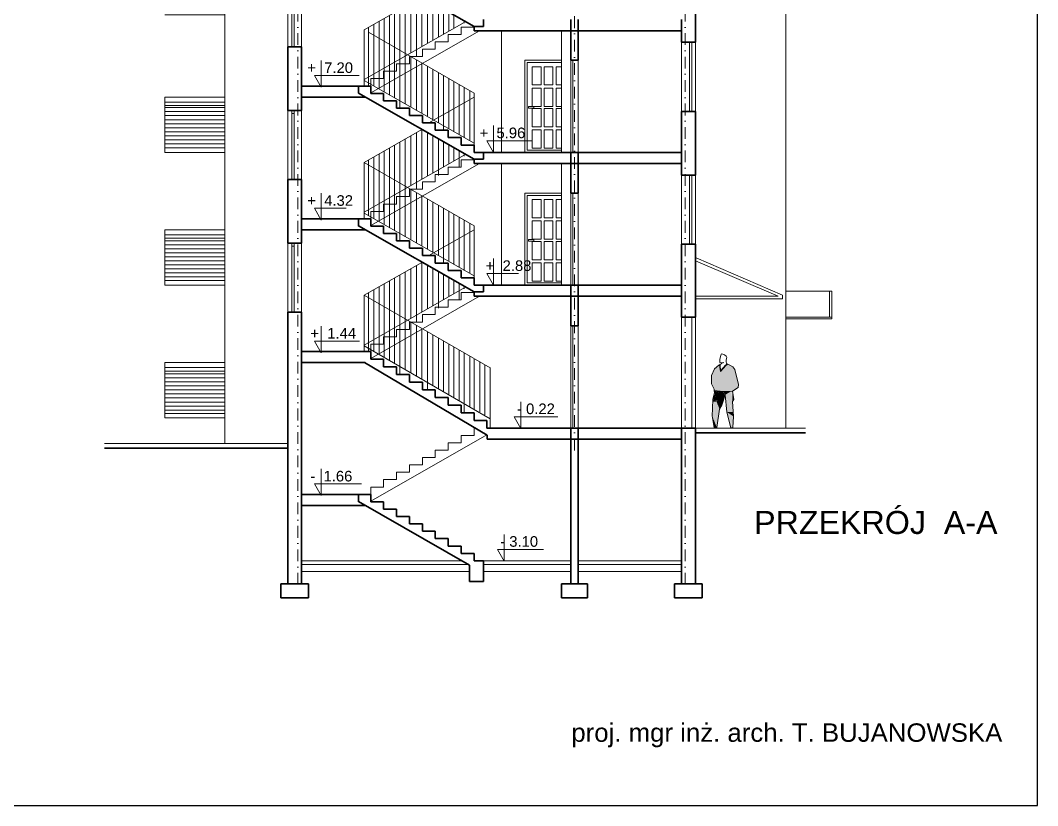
# Model space of a CAD drawing. Header units: millimetres. Extents: x 1319 to 32981, y -1505 to 15285.
# Drawn here: x 30775 to 32981, y 8233 to 9936 of the extents above; entities that cross this region are included whole.
import ezdxf

# ---------------------------------------------------------------- set-up
doc = ezdxf.new("R2010")
doc.units = ezdxf.units.MM
doc.header["$MEASUREMENT"] = 0
doc.linetypes.add('DASHDOTX2', pattern=[50.8, 25.4, -12.7, 0, -12.7])
doc.layers.get('0').update_dxf_attribs({"lineweight": 5})
for name, color, linetype, lineweight in [('Balustrady', 7, 'Continuous', 5), ('Okna c.', 7, 'Continuous', 5), ('Osie', 1, 'DASHDOTX2', 5), ('PEOPLE', 7, 'Continuous', 13), ('Przekrój c.', 7, 'Continuous', 9), ('płyty b', 7, 'Continuous', 9), ('Widok', 7, 'Continuous', 9), ('Wy. bal.', 7, 'Continuous', 5), ('Wymiary', 102, 'Continuous', 9), ('Wypełnienie', 7, 'Continuous', 5), ('Ściany k.', 7, 'Continuous', 35)]:
    doc.layers.add(name, color=color, linetype=linetype, lineweight=lineweight)
doc.layers.add('Ramka', color=7, linetype='Continuous', plot=False)
doc.layers.add('Rs.kol.', color=18, linetype='Continuous')
doc.styles.get("Standard").update_dxf_attribs({"font": 'ARIAL.TTF'})

# ---------------------------------------------------------------- blocks, each defined once
blk = doc.blocks.new('AZPES5')
for points in [[(0.79, 63.94), (1.33, 63.54), (4.66, 64), (4.7, 65.7), (4.82, 66.96), (3.6, 70.64), (3.4, 71.78), (2.8, 72.31), (0.28, 71.16), (-1.49, 70.09), (-1.98, 68.83), (-1.49, 66.53), (-1.47, 64.92), (-1.63, 62.95), (-4.92, 61.38), (-7.76, 59.67), (-9.73, 56.97), (-13.41, 42.59), (-13.14, 39.9), (-7.52, 36.32)], [(4.48, 62.13), (4.85, 61.42), (4.76, 59.38), (3.94, 55.13), (-0.98, 60.84), (-1.93, 61.54), (-2.63, 61.91), (-2.85, 62.26)], [(3.68, 62.57), (4.34, 61.31), (4.26, 59.44), (3.64, 56.25), (-0.64, 61.21), (-1.66, 61.96), (-2.28, 62.29), (-2.42, 62.53)], [(9.99, 36.86), (10.05, 38.24), (12.59, 43.18), (12.84, 51.26), (9.72, 57.7), (5.74, 61.44), (3.53, 62.65), (2.32, 63.69)], [(-7.52, 36.32), (-8.97, 28.2), (-7.52, 26.14), (-8.49, 11.75), (-7.76, 0.98), (-5.8, 0.68), (-2.12, 15.96), (-0.4, 32.7), (2.78, 22.82), (4.98, 18.94), (7.43, 0.98), (10.15, 0.68), (12.11, 12.34), (11.87, 19.53), (11.36, 28.5), (9.9, 34.51), (9.99, 36.86), (1.45, 35.91), (-7.52, 36.32)]]:
    blk.add_lwpolyline(points)
for points in [[(-7.52, 36.32), (-8.97, 28.2), (-7.52, 26.14)], [(-0.4, 32.7), (-8.2, 16.83), (-7.52, 36.32), (-6.56, 36.13)], [(-8.2, 16.17), (-2.18, 16.17), (-0.4, 32.7), (-0.31, 32.62)], [(-6.56, 36.13), (1.45, 35.91), (-0.31, 32.62)], [(-0.58, 33.18), (8.81, 28.63), (3.18, 22.36)], [(-0.1, 32.85), (8.67, 28.46), (9.99, 36.8)], [(9.99, 36.86), (1.44, 35.81), (0.01, 32.85)], [(9.9, 34.51), (7.98, 26.06), (11.36, 28.5)], [(5.06, 19.13), (9, 28.68), (3.19, 22.54)], [(7.25, 0.81), (4.95, 18.8), (8.35, 26.16)], [(7.25, 1.03), (8.35, 26.05), (11.42, 26.05), (11.42, 26.16)], [(7.36, 1.47), (11.52, 25.61), (12.11, 12.34)], [(11.35, 28.42), (8.03, 26.01), (11.5, 26.21)], [(-8.53, 11.79), (-2.07, 16.06), (-8.2, 16.17)], [(-2.12, 15.96), (-7.99, 1.48), (-8.53, 11.79)], [(-7.76, 0.98), (-5.8, 0.68), (-2.12, 15.96)], [(7.43, 0.98), (10.15, 0.68), (12.11, 12.34)]]:
    blk.add_solid(points)

msp = doc.modelspace()

# ---------------------------------------------------------------- hatches: boundary and pattern name
at = {"layer": 'Rs.kol.'}
h = msp.add_hatch(color=3, dxfattribs=at)
h.dxf.hatch_style = 1
h.paths.add_polyline_path([(32323.895, 9178.421), (32319.485, 9184.47), (32313.095, 9188.329), (32308.569, 9190.486), (32307.958, 9189.514), (32306.376, 9188.674), (32304.25, 9187.103), (32293.203, 9174.291), (32291.353, 9183.821), (32291.155, 9188.412), (32291.985, 9190.012), (32289.158, 9188.454), (32280.202, 9180.065), (32273.209, 9165.585), (32273.752, 9147.437), (32279.475, 9136.344), (32279.592, 9133.25), (32298.796, 9131.115), (32318.941, 9132.018), (32331.567, 9140.059), (32332.172, 9146.109)])
at = {"layer": 'Wypełnienie'}
h = msp.add_hatch(dxfattribs=at)
h.set_pattern_fill('LINE,_O', color=256, scale=70)
h.set_pattern_definition([(0, (11018.347, 6605.727), (0, 8.75), [])])
h.paths.add_polyline_path([(31218.56, 9175.509), (31088.56, 9175.509), (31088.56, 9083.598), (31218.56, 9083.598)])
h.paths.add_polyline_path([(31218.56, 9371.598), (31218.56, 9463.509), (31088.56, 9463.509), (31088.56, 9371.598)])
h.paths.add_polyline_path([(31218.56, 9659.598), (31218.56, 9751.509), (31088.56, 9751.509), (31088.56, 9659.598)])
h.paths.add_polyline_path([(31088.56, 10039.509), (31088.56, 9947.598), (31218.56, 9947.598), (31218.56, 10039.509)])
h.paths.add_polyline_path([(31218.56, 10235.598), (31218.56, 10327.509), (31088.56, 10327.509), (31088.56, 10235.598)])
h.paths.add_polyline_path([(31088.56, 10615.509), (31088.56, 10523.598), (31218.56, 10523.598), (31218.56, 10615.509)])
h.paths.add_polyline_path([(31218.56, 10811.598), (31218.56, 10903.509), (31088.56, 10903.509), (31088.56, 10811.598)])

# ---------------------------------------------------------------- linework, layer by layer
at = {"layer": 'Balustrady'}
for p, q in [((31088.56, 9769.598), (31218.56, 9769.598)), ((31088.56, 9659.598), (31088.56, 9769.598)), ((31088.56, 9759.046), (31218.56, 9759.046)), ((31088.56, 9751.509), (31218.56, 9751.509)), ((31088.56, 9481.598), (31218.56, 9481.598)), ((31088.56, 9371.598), (31088.56, 9481.598)), ((31088.56, 9471.046), (31218.56, 9471.046)), ((31088.56, 9463.509), (31218.56, 9463.509)), ((31088.56, 9193.598), (31218.56, 9193.598)), ((31088.56, 9083.598), (31088.56, 9193.598)), ((31088.56, 9183.046), (31218.56, 9183.046)), ((31088.56, 9175.509), (31218.56, 9175.509))]:
    msp.add_line(p, q, dxfattribs=at)
at = {"layer": 'Okna c.'}
for p, q in [((31354.56, 10028.798), (31354.56, 9878.798)), ((31363.758, 10028.798), (31363.758, 9878.798)), ((31368.758, 10028.798), (31368.758, 9878.798)), ((31384.56, 10028.798), (31384.56, 9878.798)), ((32208.56, 9888.598), (32208.56, 9738.598)), ((32225.56, 9888.598), (32225.56, 9738.598)), ((32230.56, 9888.598), (32230.56, 9738.598)), ((32238.56, 9888.598), (32238.56, 9738.598)), ((31354.56, 9740.798), (31354.56, 9590.798)), ((31363.758, 9740.798), (31363.758, 9590.798)), ((31368.758, 9740.798), (31368.758, 9590.798)), ((31384.56, 9740.798), (31384.56, 9590.798)), ((32208.56, 9600.598), (32208.56, 9450.598)), ((32225.56, 9600.598), (32225.56, 9450.598)), ((32230.56, 9600.598), (32230.56, 9450.598)), ((32238.56, 9600.598), (32238.56, 9450.598)), ((31354.56, 9452.798), (31354.56, 9302.798)), ((31363.758, 9452.798), (31363.758, 9302.798)), ((31368.758, 9452.798), (31368.758, 9302.798)), ((31384.56, 9452.798), (31384.56, 9302.798))]:
    msp.add_line(p, q, dxfattribs=at)
for points in [[(31948.017, 9849.798), (31869.117, 9849.798), (31869.117, 9649.798), (31948.017, 9649.798)], [(31948.017, 9844.798), (31874.117, 9844.798), (31874.117, 9654.798), (31948.017, 9654.798)], [(31948.017, 9795.982), (31936.8, 9795.982), (31936.8, 9835.589), (31948.017, 9835.589)], [(31948.017, 9749.672), (31936.8, 9749.672), (31936.8, 9789.279), (31948.017, 9789.279)], [(31948.017, 9705.19), (31936.8, 9705.19), (31936.8, 9744.797), (31948.017, 9744.797)], [(31948.017, 9658.88), (31936.8, 9658.88), (31936.8, 9698.487), (31948.017, 9698.487)], [(31948.017, 9561.598), (31869.117, 9561.598), (31869.117, 9361.598), (31948.017, 9361.598)], [(31948.017, 9556.598), (31874.117, 9556.598), (31874.117, 9366.598), (31948.017, 9366.598)], [(31948.017, 9507.782), (31936.8, 9507.782), (31936.8, 9547.389), (31948.017, 9547.389)], [(31948.017, 9461.472), (31936.8, 9461.472), (31936.8, 9501.079), (31948.017, 9501.079)], [(31948.017, 9416.99), (31936.8, 9416.99), (31936.8, 9456.597), (31948.017, 9456.597)], [(31948.017, 9370.68), (31936.8, 9370.68), (31936.8, 9410.287), (31948.017, 9410.287)]]:
    msp.add_lwpolyline(points, dxfattribs=at)
for points in [[(31884.95, 9835.589), (31903.86, 9835.589), (31903.86, 9795.982), (31884.95, 9795.982)], [(31910.57, 9835.589), (31929.48, 9835.589), (31929.48, 9795.982), (31910.57, 9795.982)], [(31884.95, 9789.279), (31903.86, 9789.279), (31903.86, 9749.672), (31884.95, 9749.672)], [(31910.57, 9789.279), (31929.48, 9789.279), (31929.48, 9749.672), (31910.57, 9749.672)], [(31876.41, 9749.062), (31888, 9749.062), (31888, 9745.406), (31876.41, 9745.406)], [(31884.95, 9744.797), (31903.86, 9744.797), (31903.86, 9705.19), (31884.95, 9705.19)], [(31910.57, 9744.797), (31929.48, 9744.797), (31929.48, 9705.19), (31910.57, 9705.19)], [(31884.95, 9698.487), (31903.86, 9698.487), (31903.86, 9658.88), (31884.95, 9658.88)], [(31910.57, 9698.487), (31929.48, 9698.487), (31929.48, 9658.88), (31910.57, 9658.88)], [(31884.95, 9547.389), (31903.86, 9547.389), (31903.86, 9507.782), (31884.95, 9507.782)], [(31910.57, 9547.389), (31929.48, 9547.389), (31929.48, 9507.782), (31910.57, 9507.782)], [(31884.95, 9501.079), (31903.86, 9501.079), (31903.86, 9461.472), (31884.95, 9461.472)], [(31910.57, 9501.079), (31929.48, 9501.079), (31929.48, 9461.472), (31910.57, 9461.472)], [(31876.41, 9460.862), (31888, 9460.862), (31888, 9457.206), (31876.41, 9457.206)], [(31884.95, 9456.597), (31903.86, 9456.597), (31903.86, 9416.99), (31884.95, 9416.99)], [(31910.57, 9456.597), (31929.48, 9456.597), (31929.48, 9416.99), (31910.57, 9416.99)], [(31884.95, 9410.287), (31903.86, 9410.287), (31903.86, 9370.68), (31884.95, 9370.68)], [(31910.57, 9410.287), (31929.48, 9410.287), (31929.48, 9370.68), (31910.57, 9370.68)]]:
    msp.add_lwpolyline(points, close=True, dxfattribs=at)
at = {"layer": 'Osie'}
for p, q in [((31976.56, 11421.097), (31976.56, 8991.598)), ((31376.56, 11282.502), (31376.56, 8713.598)), ((32216.56, 11282.502), (32216.56, 8713.598))]:
    msp.add_line(p, q, dxfattribs=at)
at = {"layer": 'Przekrój c.'}
for p, q in [((32434.56, 11217.939), (32434.56, 9051.598)), ((31818.017, 9913.998), (31818.017, 9649.798)), ((31948.017, 9913.998), (31948.017, 9649.798)), ((31968.56, 9849.598), (31968.56, 9649.598)), ((31972.981, 9849.598), (31972.981, 9649.598)), ((31984.56, 9849.598), (31984.56, 9649.598)), ((31818.017, 9625.798), (31818.017, 9361.598)), ((31948.017, 9625.798), (31948.017, 9361.598)), ((31968.56, 9561.598), (31968.56, 9361.598)), ((31972.981, 9561.598), (31972.981, 9361.598)), ((31984.56, 9561.598), (31984.56, 9361.598)), ((32529.174, 9348.474), (32529.174, 9292.574)), ((32208.56, 9292.5), (32208.56, 9051.598)), ((32231.083, 9292.5), (32231.083, 9051.598)), ((32238.56, 9292.5), (32238.56, 9051.598)), ((32534.56, 9292.574), (32434.999, 9292.574)), ((31968.56, 9273.598), (31968.56, 9051.598)), ((31972.981, 9273.598), (31972.981, 9051.598)), ((31984.56, 9273.598), (31984.56, 9051.598)), ((31860.19, 9050.701), (31860.19, 9108.735)), ((31845.559, 9076.042), (31860.19, 9050.701)), ((31940.388, 9076.042), (31845.559, 9076.042)), ((31823.819, 8762.901), (31823.819, 8820.935)), ((31909.511, 8788.242), (31809.188, 8788.242)), ((31809.188, 8788.242), (31823.819, 8762.901))]:
    msp.add_line(p, q, dxfattribs=at)
at = {"layer": 'Przekrój c.', "lineweight": 15}
for p, q in [((31427.339, 9791.282), (31427.339, 9849.317)), ((31509.393, 9816.623), (31412.709, 9816.623)), ((31800.917, 9649.798), (31800.917, 9707.832)), ((31855.176, 9675.139), (31786.286, 9675.139)), ((31882.971, 9675.139), (31786.286, 9675.139)), ((31427.339, 9503.082), (31427.339, 9561.117)), ((31481.599, 9528.423), (31412.709, 9528.423)), ((31800.917, 9361.798), (31800.917, 9419.832)), ((31855.176, 9387.139), (31786.286, 9387.139)), ((31427.339, 9215.082), (31427.339, 9273.117)), ((31510.399, 9240.423), (31412.709, 9240.423)), ((31427.339, 8905.082), (31427.339, 8963.117)), ((31514.613, 8930.423), (31412.709, 8930.423))]:
    msp.add_line(p, q, dxfattribs=at)
at = {"layer": 'Przekrój c.', "lineweight": 13}
for p, q in [((31412.709, 9816.623), (31427.339, 9791.282)), ((31786.286, 9675.139), (31800.917, 9649.798)), ((31412.709, 9528.423), (31427.339, 9503.082)), ((31786.286, 9387.139), (31800.917, 9361.798)), ((31412.709, 9240.423), (31427.339, 9215.082)), ((31412.709, 8930.423), (31427.339, 8905.082))]:
    msp.add_line(p, q, dxfattribs=at)
at = {"layer": 'Przekrój c.'}
msp.add_lwpolyline([(32434.56, 9288.474), (32534.56, 9288.474), (32534.56, 9348.474), (32434.56, 9348.474)], close=True, dxfattribs=at)
at = {"layer": 'płyty b'}
for points in [[(31088.56, 9659.598), (31218.56, 9659.598), (31218.56, 9649.598), (31088.56, 9649.598)], [(31088.56, 9371.598), (31218.56, 9371.598), (31218.56, 9361.598), (31088.56, 9361.598)], [(31088.56, 9083.598), (31218.56, 9083.598), (31218.56, 9073.598), (31088.56, 9073.598)]]:
    msp.add_lwpolyline(points, close=True, dxfattribs=at)
at = {"layer": 'Ramka'}
msp.add_lwpolyline([(22989.98, 8232.53), (32980.628, 8232.53), (32980.628, 15285.103), (22989.98, 15285.103)], close=True, dxfattribs=at)
at = {"layer": 'Widok'}
for p, q in [((31218.56, 11217.939), (31218.56, 9017.883)), ((31770.569, 9913.798), (31534.56, 9778.935)), ((31702.56, 9889.798), (31702.56, 9905.798)), ((31702.56, 9889.798), (31702.56, 9905.798)), ((31730.56, 9905.798), (31702.56, 9905.798)), ((31758.56, 9921.798), (31730.56, 9921.798)), ((31758.56, 9921.798), (31730.56, 9921.798)), ((31730.56, 9905.798), (31730.56, 9921.798)), ((31758.56, 9921.798), (31730.56, 9921.798)), ((31758.56, 9921.798), (31758.56, 9922.935)), ((31758.56, 9921.798), (31758.56, 9922.935)), ((31758.56, 9921.798), (31758.56, 9922.935)), ((31758.56, 9921.798), (31758.56, 9922.935)), ((31758.56, 9921.798), (31758.56, 9922.935)), ((31758.56, 9921.798), (31758.56, 9922.935)), ((31702.56, 9889.798), (31674.56, 9889.798)), ((31674.56, 9889.798), (31674.56, 9873.798)), ((31674.56, 9873.798), (31674.56, 9889.798)), ((31674.56, 9873.798), (31674.56, 9889.798)), ((31646.56, 9857.798), (31646.56, 9873.798)), ((31646.56, 9857.798), (31646.56, 9873.798)), ((31674.56, 9873.798), (31646.56, 9873.798)), ((31618.56, 9841.798), (31590.56, 9841.798)), ((31618.56, 9841.798), (31590.56, 9841.798)), ((31590.56, 9825.798), (31590.56, 9841.798)), ((31590.56, 9825.798), (31590.56, 9841.798)), ((31618.56, 9841.798), (31618.56, 9857.798)), ((31618.56, 9841.798), (31618.56, 9857.798)), ((31618.56, 9857.798), (31618.56, 9841.798)), ((31646.56, 9857.798), (31618.56, 9857.798)), ((31590.56, 9825.798), (31562.56, 9825.798)), ((31562.56, 9809.798), (31562.56, 9825.798)), ((31562.56, 9809.798), (31562.56, 9825.798)), ((31562.56, 9809.798), (31562.56, 9825.798)), ((31534.56, 9793.798), (31534.56, 9809.798)), ((31562.56, 9809.798), (31534.56, 9809.798)), ((31534.56, 9793.598), (31534.56, 9793.798)), ((31534.56, 9793.598), (31534.56, 9793.798)), ((31534.56, 9793.598), (31534.56, 9793.798)), ((31534.56, 9777.798), (31534.56, 9778.935)), ((31534.56, 9777.798), (31534.56, 9778.935)), ((31363.758, 9734.482), (31368.758, 9734.482)), ((31363.758, 9734.482), (31368.758, 9734.482)), ((31908.56, 9649.798), (31778.863, 9649.798)), ((31770.569, 9625.798), (31534.56, 9490.935)), ((31702.56, 9601.798), (31702.56, 9617.798)), ((31730.56, 9617.798), (31702.56, 9617.798)), ((31702.56, 9601.798), (31702.56, 9617.798)), ((31730.56, 9617.798), (31702.56, 9617.798)), ((31758.56, 9633.798), (31730.56, 9633.798)), ((31758.56, 9633.798), (31730.56, 9633.798)), ((31730.56, 9617.798), (31730.56, 9633.798)), ((31730.56, 9617.798), (31730.56, 9633.798)), ((31758.56, 9633.798), (31730.56, 9633.798)), ((31758.56, 9633.798), (31730.56, 9633.798)), ((31730.56, 9617.798), (31730.56, 9633.798)), ((31730.56, 9617.798), (31730.56, 9633.798)), ((31758.56, 9633.798), (31758.56, 9634.935)), ((31758.56, 9633.798), (31758.56, 9634.935)), ((31758.56, 9633.798), (31758.56, 9634.935)), ((31758.56, 9633.798), (31758.56, 9634.935)), ((31908.56, 9625.798), (31770.569, 9625.798)), ((31674.56, 9585.798), (31674.56, 9601.798)), ((31674.56, 9585.798), (31674.56, 9601.798)), ((31674.56, 9601.798), (31674.56, 9585.798)), ((31702.56, 9601.798), (31674.56, 9601.798)), ((31646.56, 9569.798), (31646.56, 9585.798)), ((31646.56, 9569.798), (31646.56, 9585.798)), ((31674.56, 9585.798), (31646.56, 9585.798)), ((31590.56, 9537.798), (31590.56, 9553.798)), ((31590.56, 9537.798), (31590.56, 9553.798)), ((31618.56, 9553.798), (31590.56, 9553.798)), ((31618.56, 9553.798), (31590.56, 9553.798)), ((31646.56, 9569.798), (31618.56, 9569.798)), ((31618.56, 9569.798), (31618.56, 9553.798)), ((31618.56, 9553.798), (31618.56, 9569.798)), ((31618.56, 9553.798), (31618.56, 9569.798)), ((31562.56, 9521.798), (31562.56, 9537.798)), ((31562.56, 9521.798), (31562.56, 9537.798)), ((31562.56, 9521.798), (31562.56, 9537.798)), ((31590.56, 9537.798), (31562.56, 9537.798)), ((31562.56, 9521.798), (31534.56, 9521.798)), ((31534.56, 9505.798), (31534.56, 9521.798)), ((31534.56, 9505.598), (31534.56, 9505.798)), ((31534.56, 9489.798), (31534.56, 9490.935)), ((31363.758, 9446.482), (31368.758, 9446.482)), ((32427.668, 9340.162), (32240.201, 9421.21)), ((32417.989, 9337.933), (32238.56, 9414.655)), ((31758.56, 9361.598), (31758.56, 9361.798)), ((31758.56, 9361.598), (31758.56, 9361.798)), ((31770.569, 9337.798), (31534.56, 9202.935)), ((31730.56, 9329.798), (31730.56, 9345.798)), ((31730.56, 9329.798), (31730.56, 9345.798)), ((31758.56, 9345.798), (31730.56, 9345.798)), ((31758.56, 9345.798), (31730.56, 9345.798)), ((31758.56, 9345.798), (31758.56, 9346.935)), ((31758.56, 9345.798), (31758.56, 9346.935)), ((32238.56, 9332.197), (32427.668, 9332.197)), ((32240.201, 9337.933), (32417.989, 9337.933)), ((32427.668, 9340.162), (32427.668, 9332.197)), ((31674.56, 9313.798), (31674.56, 9297.798)), ((31674.56, 9297.798), (31674.56, 9313.798)), ((31674.56, 9297.798), (31674.56, 9313.798)), ((31702.56, 9313.798), (31674.56, 9313.798)), ((31702.56, 9313.798), (31702.56, 9329.798)), ((31730.56, 9329.798), (31702.56, 9329.798)), ((31702.56, 9313.798), (31702.56, 9329.798)), ((31674.56, 9297.798), (31646.56, 9297.798)), ((31646.56, 9281.798), (31646.56, 9297.798)), ((31646.56, 9281.798), (31646.56, 9297.798)), ((31618.56, 9265.798), (31590.56, 9265.798)), ((31618.56, 9265.798), (31590.56, 9265.798)), ((31590.56, 9249.798), (31590.56, 9265.798)), ((31590.56, 9249.798), (31590.56, 9265.798)), ((31646.56, 9281.798), (31618.56, 9281.798)), ((31618.56, 9265.798), (31618.56, 9281.798)), ((31618.56, 9265.798), (31618.56, 9281.798)), ((31618.56, 9281.798), (31618.56, 9265.798)), ((31562.56, 9233.798), (31562.56, 9249.798)), ((31562.56, 9233.798), (31562.56, 9249.798)), ((31562.56, 9233.798), (31562.56, 9249.798)), ((31590.56, 9249.798), (31562.56, 9249.798)), ((31534.56, 9217.798), (31534.56, 9233.798)), ((31562.56, 9233.798), (31534.56, 9233.798)), ((31534.56, 9217.598), (31534.56, 9217.798)), ((31534.56, 9201.798), (31534.56, 9202.935)), ((31758.56, 9035.798), (31758.56, 9051.798)), ((32238.56, 9051.598), (32477.329, 9051.598)), ((31786.224, 9036.743), (31534.56, 8892.935)), ((31758.56, 9035.798), (31730.56, 9035.798)), ((31730.56, 9019.798), (31730.56, 9035.798)), ((31730.56, 9019.798), (31730.56, 9035.798)), ((31730.56, 9019.798), (31730.56, 9035.798)), ((31730.56, 9019.798), (31730.56, 9035.798)), ((30957.1, 9017.883), (31354.56, 9017.883)), ((31702.56, 9003.798), (31674.56, 9003.798)), ((31674.56, 9003.798), (31674.56, 8987.798)), ((31674.56, 8987.798), (31674.56, 9003.798)), ((31674.56, 8987.798), (31674.56, 9003.798)), ((31730.56, 9019.798), (31702.56, 9019.798)), ((31702.56, 9003.798), (31702.56, 9019.798)), ((31730.56, 9019.798), (31702.56, 9019.798)), ((31702.56, 9003.798), (31702.56, 9019.798)), ((31674.56, 8987.798), (31646.56, 8987.798)), ((31646.56, 8971.798), (31646.56, 8987.798)), ((31646.56, 8971.798), (31646.56, 8987.798)), ((31590.56, 8939.798), (31590.56, 8955.798)), ((31590.56, 8939.798), (31590.56, 8955.798)), ((31618.56, 8955.798), (31590.56, 8955.798)), ((31618.56, 8955.798), (31590.56, 8955.798)), ((31618.56, 8955.798), (31618.56, 8971.798)), ((31618.56, 8955.798), (31618.56, 8971.798)), ((31618.56, 8971.798), (31618.56, 8955.798)), ((31646.56, 8971.798), (31618.56, 8971.798)), ((31590.56, 8939.798), (31562.56, 8939.798)), ((31562.56, 8923.798), (31562.56, 8939.798)), ((31562.56, 8923.798), (31562.56, 8939.798)), ((31562.56, 8923.798), (31562.56, 8939.798)), ((31534.56, 8907.798), (31534.56, 8923.798)), ((31562.56, 8923.798), (31534.56, 8923.798)), ((31534.56, 8907.598), (31534.56, 8907.798)), ((31534.56, 8891.798), (31534.56, 8892.935)), ((31384.56, 8763.598), (31732.901, 8763.598)), ((31758.56, 8763.598), (31968.56, 8763.598)), ((31984.56, 8763.598), (32208.56, 8763.598)), ((31384.56, 8755.598), (31746.901, 8755.598)), ((31384.56, 8740.598), (31748.863, 8740.598)), ((31778.863, 8755.598), (31968.56, 8755.598)), ((31778.863, 8740.598), (31968.56, 8740.598)), ((31984.56, 8755.598), (32208.56, 8755.598)), ((31984.56, 8740.598), (32208.56, 8740.598))]:
    msp.add_line(p, q, dxfattribs=at)
at = {"layer": 'Wy. bal.'}
for p, q in [((31645.56, 9987.226), (31520.56, 9915.798)), ((31621.56, 9865.512), (31621.56, 9973.512)), ((31633.56, 9857.798), (31633.56, 9980.369)), ((31645.56, 9879.226), (31645.56, 9987.507)), ((31657.56, 9886.083), (31657.56, 9980.65)), ((31669.56, 9892.94), (31669.56, 9973.793)), ((31586.36, 9845.398), (31586.36, 9953.398)), ((31597.56, 9839.798), (31597.56, 9959.798)), ((31609.56, 9858.655), (31609.56, 9966.655)), ((31681.56, 9899.798), (31681.56, 9966.935)), ((31692.76, 9906.198), (31692.76, 9960.535)), ((31703.96, 9912.598), (31703.96, 9954.135)), ((31715.16, 9918.998), (31715.16, 9947.735)), ((31715.16, 9918.998), (31715.16, 9947.735)), ((31737.56, 9931.798), (31520.56, 9807.798)), ((31541.56, 9807.798), (31541.56, 9927.798)), ((31552.76, 9826.198), (31552.76, 9934.198)), ((31563.96, 9832.598), (31563.96, 9940.598)), ((31575.16, 9838.998), (31575.16, 9946.998)), ((31737.56, 9929.798), (31737.56, 9934.935)), ((31520.56, 9907.798), (31520.56, 9915.798)), ((31520.56, 9793.798), (31520.56, 9915.798)), ((31520.56, 9809.798), (31520.56, 9909.798)), ((31520.56, 9809.798), (31520.56, 9909.798)), ((31529.56, 9800.655), (31529.56, 9920.94)), ((31529.56, 9800.655), (31529.56, 9916.94)), ((31529.56, 9800.655), (31529.56, 9910.655)), ((31529.56, 9800.655), (31529.56, 9910.655)), ((31529.56, 9910.654), (31758.56, 9778.454)), ((31529.56, 9800.655), (31529.56, 9910.654)), ((31529.56, 9793.798), (31529.56, 9910.654)), ((31529.56, 9800.655), (31529.56, 9910.654)), ((31529.56, 9800.655), (31529.56, 9910.654)), ((31529.56, 9799.998), (31529.56, 9909.998)), ((31529.56, 9799.998), (31529.56, 9909.998)), ((31541.56, 9793.798), (31541.56, 9903.727)), ((31541.56, 9793.798), (31541.56, 9903.727)), ((31552.76, 9787.398), (31552.76, 9897.261)), ((31563.96, 9780.998), (31563.96, 9890.795)), ((31575.16, 9774.598), (31575.16, 9884.33)), ((31586.36, 9768.198), (31586.36, 9877.864)), ((31597.56, 9745.798), (31597.56, 9871.398)), ((31609.56, 9754.94), (31609.56, 9864.471)), ((31621.56, 9748.083), (31621.56, 9857.543)), ((31633.56, 9741.226), (31633.56, 9850.616)), ((31645.56, 9734.369), (31645.56, 9843.688)), ((31597.56, 9765.798), (31597.56, 9817.798)), ((31657.56, 9727.512), (31657.56, 9836.761)), ((31669.56, 9720.655), (31669.56, 9829.833)), ((31681.56, 9713.798), (31681.56, 9822.906)), ((31692.76, 9697.798), (31692.76, 9816.44)), ((31520.56, 9805.798), (31758.56, 9669.798)), ((31703.96, 9700.998), (31703.96, 9809.975)), ((31715.16, 9694.598), (31715.16, 9803.509)), ((31726.36, 9688.198), (31726.36, 9797.043)), ((31737.56, 9681.798), (31737.56, 9790.577)), ((31749.56, 9675.14), (31749.56, 9783.65)), ((31758.56, 9661.798), (31758.56, 9778.454)), ((31758.56, 9769.798), (31660.56, 9713.798)), ((31737.56, 9685.798), (31737.56, 9753.798)), ((31758.56, 9761.998), (31758.56, 9769.998)), ((31692.76, 9711.398), (31692.76, 9728.198)), ((31703.96, 9704.998), (31703.96, 9734.598)), ((31715.16, 9698.598), (31715.16, 9740.998)), ((31681.56, 9717.798), (31681.56, 9721.798)), ((31645.56, 9699.226), (31520.56, 9627.798)), ((31621.56, 9577.512), (31621.56, 9685.512)), ((31633.56, 9569.798), (31633.56, 9692.369)), ((31645.56, 9591.226), (31645.56, 9699.507)), ((31657.56, 9598.083), (31657.56, 9692.65)), ((31669.56, 9604.94), (31669.56, 9685.793)), ((31586.36, 9557.398), (31586.36, 9665.398)), ((31597.56, 9551.798), (31597.56, 9671.798)), ((31609.56, 9570.655), (31609.56, 9678.655)), ((31681.56, 9611.798), (31681.56, 9678.935)), ((31681.56, 9599.798), (31681.56, 9672.935)), ((31692.76, 9618.198), (31692.76, 9672.535)), ((31703.96, 9624.598), (31703.96, 9666.135)), ((31737.56, 9643.798), (31520.56, 9519.798)), ((31541.56, 9519.798), (31541.56, 9639.798)), ((31552.76, 9538.198), (31552.76, 9646.198)), ((31563.96, 9544.598), (31563.96, 9652.598)), ((31575.16, 9550.998), (31575.16, 9658.998)), ((31715.16, 9630.998), (31715.16, 9659.735)), ((31726.36, 9617.798), (31726.36, 9653.335)), ((31737.56, 9641.798), (31737.56, 9646.935)), ((31520.56, 9505.798), (31520.56, 9627.798)), ((31520.56, 9619.798), (31520.56, 9627.798)), ((31520.56, 9521.798), (31520.56, 9621.798)), ((31520.56, 9521.798), (31520.56, 9621.798)), ((31520.606, 9627.824), (31758.56, 9490.454)), ((31529.56, 9512.655), (31529.56, 9632.94)), ((31529.56, 9512.655), (31529.56, 9628.94)), ((31529.56, 9512.655), (31529.56, 9622.655)), ((31529.56, 9512.655), (31529.56, 9622.654)), ((31529.56, 9512.655), (31529.56, 9622.654)), ((31529.56, 9511.998), (31529.56, 9621.998)), ((31541.56, 9505.798), (31541.56, 9615.727)), ((31552.76, 9499.398), (31552.76, 9609.261)), ((31563.96, 9492.998), (31563.96, 9602.795)), ((31575.16, 9486.598), (31575.16, 9596.33)), ((31586.36, 9480.198), (31586.36, 9589.864)), ((31597.56, 9457.798), (31597.56, 9583.398)), ((31609.56, 9466.94), (31609.56, 9576.471)), ((31621.56, 9460.083), (31621.56, 9569.543)), ((31633.56, 9453.226), (31633.56, 9562.616)), ((31645.56, 9446.369), (31645.56, 9555.688)), ((31597.56, 9477.798), (31597.56, 9529.798)), ((31657.56, 9439.512), (31657.56, 9548.761)), ((31669.56, 9432.655), (31669.56, 9541.833)), ((31681.56, 9425.798), (31681.56, 9534.906)), ((31520.56, 9517.798), (31758.56, 9381.798)), ((31692.76, 9409.798), (31692.76, 9528.44)), ((31703.96, 9412.998), (31703.96, 9521.975)), ((31715.16, 9406.598), (31715.16, 9515.509)), ((31726.36, 9400.198), (31726.36, 9509.043)), ((31737.56, 9393.798), (31737.56, 9502.577)), ((31749.56, 9387.14), (31749.56, 9495.65)), ((31758.56, 9373.798), (31758.56, 9490.454)), ((31758.56, 9481.798), (31660.56, 9425.798)), ((31737.56, 9397.798), (31737.56, 9465.798)), ((31758.56, 9473.998), (31758.56, 9481.998)), ((31715.16, 9410.598), (31715.16, 9452.998)), ((31645.56, 9411.226), (31520.56, 9339.798)), ((31621.56, 9289.512), (31621.56, 9397.512)), ((31633.56, 9281.798), (31633.56, 9404.369)), ((31645.56, 9303.226), (31645.56, 9411.507)), ((31657.56, 9310.083), (31657.56, 9404.65)), ((31669.56, 9316.94), (31669.56, 9397.793)), ((31586.36, 9269.398), (31586.36, 9377.398)), ((31597.56, 9263.798), (31597.56, 9383.798)), ((31609.56, 9282.655), (31609.56, 9390.655)), ((31681.56, 9323.798), (31681.56, 9390.935)), ((31681.56, 9311.798), (31681.56, 9384.935)), ((31692.76, 9330.198), (31692.76, 9384.535)), ((31703.96, 9336.598), (31703.96, 9378.135)), ((31737.56, 9355.798), (31520.56, 9231.798)), ((31552.76, 9250.198), (31552.76, 9358.198)), ((31563.96, 9256.598), (31563.96, 9364.598)), ((31575.16, 9262.998), (31575.16, 9370.998)), ((31715.16, 9342.998), (31715.16, 9371.735)), ((31726.36, 9329.798), (31726.36, 9365.335)), ((31737.56, 9353.798), (31737.56, 9358.935)), ((31520.56, 9331.798), (31520.56, 9339.798)), ((31520.56, 9217.798), (31520.56, 9339.798)), ((31520.606, 9339.824), (31793.56, 9182.249)), ((31529.56, 9218.655), (31529.56, 9344.94)), ((31529.56, 9222.655), (31529.56, 9340.94)), ((31529.56, 9224.655), (31529.56, 9334.655)), ((31529.56, 9217.798), (31529.56, 9334.654)), ((31529.56, 9224.655), (31529.56, 9334.654)), ((31529.56, 9223.998), (31529.56, 9333.998)), ((31541.56, 9231.798), (31541.56, 9351.798)), ((31541.56, 9217.798), (31541.56, 9327.727)), ((31552.76, 9211.398), (31552.76, 9321.261)), ((31563.96, 9204.998), (31563.96, 9314.795)), ((31575.16, 9198.598), (31575.16, 9308.33)), ((31586.36, 9192.198), (31586.36, 9301.864)), ((31597.56, 9167.798), (31597.56, 9295.398)), ((31609.56, 9178.94), (31609.56, 9288.471)), ((31621.56, 9172.083), (31621.56, 9281.543)), ((31633.56, 9165.226), (31633.56, 9274.616)), ((31645.56, 9158.369), (31645.56, 9267.688)), ((31597.56, 9189.798), (31597.56, 9241.798)), ((31657.56, 9134.598), (31657.56, 9260.761)), ((31669.56, 9144.655), (31669.56, 9253.833)), ((31681.56, 9137.798), (31681.56, 9246.906)), ((31520.56, 9229.798), (31793.56, 9071.798)), ((31692.76, 9131.398), (31692.76, 9240.44)), ((31703.96, 9124.998), (31703.96, 9233.975)), ((31715.16, 9118.598), (31715.16, 9227.509)), ((31726.36, 9112.198), (31726.36, 9221.043)), ((31737.56, 9084.798), (31737.56, 9214.577)), ((31749.56, 9099.14), (31749.56, 9207.65)), ((31758.56, 9093.798), (31758.56, 9202.454)), ((31737.56, 9109.798), (31737.56, 9177.798)), ((31758.56, 9185.998), (31758.56, 9193.998)), ((31771.16, 9086.598), (31771.16, 9195.18)), ((31782.36, 9080.198), (31782.36, 9189.243)), ((31793.56, 9051.598), (31793.56, 9182.777))]:
    msp.add_line(p, q, dxfattribs=at)
at = {"layer": 'Wypełnienie'}
for p, q in [((31218.56, 10921.598), (31218.56, 9073.598)), ((31412.56, 8907.798), (31384.56, 8907.798))]:
    msp.add_line(p, q, dxfattribs=at)
at = {"layer": 'Ściany k.'}
for p, q in [((31507.819, 10066.216), (31758.56, 9922.935)), ((32238.56, 10026.598), (32238.56, 9888.598)), ((31778.863, 9922.935), (31778.863, 9937.798)), ((31968.56, 9937.798), (31968.56, 9849.598)), ((31984.56, 9937.798), (31984.56, 9849.598)), ((32208.56, 9888.598), (32208.56, 9937.798)), ((31758.56, 9922.935), (31778.863, 9922.935)), ((31758.56, 9921.798), (31758.56, 9922.935)), ((31758.56, 9921.798), (31758.56, 9922.935)), ((31758.56, 9922.935), (31758.56, 9913.598)), ((31758.56, 9921.598), (31758.56, 9913.798)), ((31758.56, 9913.598), (32208.56, 9913.598)), ((32208.56, 9888.598), (32238.56, 9888.598)), ((31354.56, 9740.798), (31354.56, 9878.798)), ((31354.56, 9878.798), (31384.56, 9878.798)), ((31384.56, 9740.798), (31384.56, 9878.798)), ((31968.56, 9849.598), (31984.56, 9849.598)), ((31384.56, 9793.798), (31534.56, 9793.798)), ((31507.819, 9778.216), (31507.819, 9793.798)), ((31534.56, 9777.798), (31534.56, 9793.798)), ((31534.56, 9777.798), (31534.56, 9793.798)), ((31534.56, 9777.798), (31534.56, 9793.798)), ((31534.56, 9777.798), (31534.56, 9793.798)), ((31507.819, 9778.216), (31758.56, 9634.935)), ((31534.56, 9777.798), (31562.56, 9777.798)), ((31534.56, 9777.798), (31562.56, 9777.798)), ((31562.56, 9761.798), (31562.56, 9777.798)), ((31562.56, 9761.798), (31562.56, 9777.798)), ((31384.56, 9769.798), (31522.551, 9769.798)), ((31562.56, 9761.798), (31590.56, 9761.798)), ((31590.56, 9745.798), (31590.56, 9761.798)), ((31590.56, 9745.798), (31590.56, 9761.798)), ((31354.56, 9740.798), (31384.56, 9740.798)), ((31354.56, 9740.798), (31384.56, 9740.798)), ((31590.56, 9745.798), (31618.56, 9745.798)), ((31618.56, 9745.798), (31618.56, 9729.798)), ((31618.56, 9729.798), (31618.56, 9745.798)), ((31618.56, 9729.798), (31618.56, 9745.798)), ((31618.56, 9729.798), (31646.56, 9729.798)), ((31646.56, 9713.798), (31646.56, 9729.798)), ((31646.56, 9713.798), (31646.56, 9729.798)), ((32208.56, 9738.598), (32238.56, 9738.598)), ((32208.56, 9738.598), (32208.56, 9649.798)), ((32238.56, 9738.598), (32238.56, 9600.598)), ((31646.56, 9713.798), (31674.56, 9713.798)), ((31674.56, 9697.798), (31674.56, 9713.798)), ((31674.56, 9697.798), (31674.56, 9713.798)), ((31674.56, 9713.798), (31674.56, 9697.798)), ((31674.56, 9697.798), (31702.56, 9697.798)), ((31674.56, 9697.798), (31702.56, 9697.798)), ((31702.56, 9681.798), (31702.56, 9697.798)), ((31702.56, 9681.798), (31702.56, 9697.798)), ((31702.56, 9681.798), (31730.56, 9681.798)), ((31730.56, 9665.798), (31730.56, 9681.798)), ((31730.56, 9665.798), (31730.56, 9681.798)), ((31730.56, 9665.798), (31730.56, 9681.798)), ((31730.56, 9665.798), (31758.56, 9665.798)), ((31758.56, 9649.798), (31758.56, 9665.798)), ((31758.56, 9649.598), (31758.56, 9649.798)), ((31758.56, 9649.798), (31778.863, 9649.798)), ((31778.863, 9634.935), (31778.863, 9649.798)), ((32208.56, 9649.798), (31778.863, 9649.798)), ((31968.56, 9649.798), (31968.56, 9561.598)), ((31984.56, 9649.798), (31984.56, 9561.598)), ((32208.56, 9600.598), (32208.56, 9649.798)), ((31758.56, 9634.935), (31758.56, 9625.598)), ((31758.56, 9633.798), (31758.56, 9634.935)), ((31758.56, 9634.935), (31778.863, 9634.935)), ((31758.56, 9633.598), (31758.56, 9625.798)), ((32208.56, 9625.798), (31758.56, 9625.798)), ((32208.56, 9600.598), (32238.56, 9600.598)), ((31354.56, 9452.798), (31354.56, 9590.798)), ((31354.56, 9590.798), (31384.56, 9590.798)), ((31384.56, 9452.798), (31384.56, 9590.798)), ((31968.56, 9561.598), (31984.56, 9561.598)), ((31384.56, 9505.798), (31534.56, 9505.798)), ((31507.819, 9489.798), (31507.819, 9505.798)), ((31507.819, 9490.216), (31758.56, 9346.935)), ((31534.56, 9489.798), (31534.56, 9505.798)), ((31534.56, 9489.798), (31534.56, 9505.798)), ((31534.56, 9489.798), (31562.56, 9489.798)), ((31534.56, 9489.798), (31562.56, 9489.798)), ((31562.56, 9473.798), (31562.56, 9489.798)), ((31562.56, 9473.798), (31562.56, 9489.798)), ((31384.56, 9481.798), (31522.551, 9481.798)), ((31562.56, 9473.798), (31590.56, 9473.798)), ((31590.56, 9457.798), (31590.56, 9473.798)), ((31590.56, 9457.798), (31590.56, 9473.798)), ((31354.56, 9452.798), (31384.56, 9452.798)), ((31590.56, 9457.798), (31618.56, 9457.798)), ((31618.56, 9441.798), (31618.56, 9457.798)), ((31618.56, 9441.798), (31618.56, 9457.798)), ((31618.56, 9457.798), (31618.56, 9441.798)), ((31618.56, 9441.798), (31646.56, 9441.798)), ((31646.56, 9425.798), (31646.56, 9441.798)), ((31646.56, 9425.798), (31646.56, 9441.798)), ((32208.56, 9450.598), (32238.56, 9450.598)), ((32208.56, 9292.5), (32208.56, 9450.598)), ((32238.56, 9292.5), (32238.56, 9450.598)), ((31646.56, 9425.798), (31674.56, 9425.798)), ((31674.56, 9425.798), (31674.56, 9409.798)), ((31674.56, 9409.798), (31674.56, 9425.798)), ((31674.56, 9409.798), (31674.56, 9425.798)), ((31674.56, 9409.798), (31702.56, 9409.798)), ((31674.56, 9409.798), (31702.56, 9409.798)), ((31702.56, 9393.798), (31702.56, 9409.798)), ((31702.56, 9393.798), (31702.56, 9409.798)), ((31702.56, 9393.798), (31730.56, 9393.798)), ((31730.56, 9377.798), (31730.56, 9393.798)), ((31730.56, 9377.798), (31730.56, 9393.798)), ((31730.56, 9377.798), (31730.56, 9393.798)), ((31730.56, 9377.798), (31758.56, 9377.798)), ((31758.56, 9361.798), (31758.56, 9377.798)), ((31758.56, 9361.598), (31758.56, 9361.798)), ((31758.56, 9361.798), (31778.863, 9361.798)), ((31758.56, 9361.598), (31758.56, 9361.798)), ((31758.56, 9361.598), (32208.56, 9361.598)), ((31778.863, 9346.935), (31778.863, 9361.798)), ((31968.56, 9361.598), (31968.56, 9273.598)), ((31984.56, 9361.598), (31984.56, 9273.598)), ((31758.56, 9345.798), (31758.56, 9346.935)), ((31758.56, 9346.935), (31758.56, 9337.598)), ((31758.56, 9346.935), (31778.863, 9346.935)), ((31758.56, 9345.598), (31758.56, 9337.798)), ((31758.56, 9337.598), (32208.56, 9337.598)), ((31354.56, 8713.598), (31354.56, 9302.798)), ((31354.56, 9302.798), (31384.56, 9302.798)), ((31384.56, 8713.598), (31384.56, 9302.798)), ((32208.56, 9292.5), (32238.56, 9292.5)), ((31968.56, 9273.598), (31984.56, 9273.598)), ((31384.56, 9217.798), (31534.56, 9217.798)), ((31534.56, 9217.598), (31534.56, 9200.998)), ((31534.56, 9200.998), (31562.56, 9200.998)), ((31562.56, 9200.998), (31562.56, 9184.398)), ((31384.56, 9193.798), (31522.551, 9193.798)), ((31521.313, 9193.798), (31787.432, 9036.027)), ((31562.56, 9184.398), (31590.56, 9184.398)), ((31590.56, 9184.398), (31590.56, 9167.798)), ((31590.56, 9167.798), (31618.56, 9167.798)), ((31618.56, 9167.798), (31618.56, 9151.198)), ((31618.56, 9151.198), (31646.56, 9151.198)), ((31646.56, 9151.198), (31646.56, 9134.598)), ((31646.56, 9134.598), (31674.56, 9134.598)), ((31674.56, 9134.598), (31674.56, 9117.998)), ((31674.56, 9117.998), (31702.56, 9117.998)), ((31702.56, 9117.998), (31702.56, 9101.398)), ((31702.56, 9101.398), (31730.56, 9101.398)), ((31730.56, 9101.398), (31730.56, 9084.798)), ((31730.56, 9084.798), (31758.56, 9084.798)), ((31758.56, 9084.798), (31758.56, 9068.198)), ((31758.56, 9068.198), (31786.56, 9068.198)), ((31786.56, 9068.198), (31786.56, 9051.598)), ((31786.56, 9051.598), (32238.56, 9051.598)), ((31968.56, 9051.598), (31968.56, 8713.598)), ((31984.56, 9051.598), (31984.56, 8713.598)), ((32208.56, 8713.598), (32208.56, 9051.598)), ((32238.56, 8713.598), (32238.56, 9051.598)), ((31787.432, 9027.598), (31787.432, 9036.027)), ((31801.651, 9027.598), (31787.432, 9027.598)), ((31801.651, 9027.598), (32208.56, 9027.598)), ((32238.56, 9041.598), (32477.329, 9041.598)), ((30957.1, 9007.883), (31354.56, 9007.883)), ((31384.56, 8907.798), (31534.56, 8907.798)), ((31507.819, 8891.798), (31507.819, 8907.798)), ((31507.819, 8892.216), (31748.863, 8754.477)), ((31534.56, 8891.798), (31534.56, 8907.798)), ((31534.56, 8891.798), (31534.56, 8907.798)), ((31534.56, 8891.798), (31562.56, 8891.798)), ((31534.56, 8891.798), (31562.56, 8891.798)), ((31562.56, 8875.798), (31562.56, 8891.798)), ((31562.56, 8875.798), (31562.56, 8891.798)), ((31384.56, 8883.798), (31522.551, 8883.798)), ((31562.56, 8875.798), (31590.56, 8875.798)), ((31590.56, 8859.798), (31590.56, 8875.798)), ((31590.56, 8859.798), (31590.56, 8875.798)), ((31590.56, 8859.798), (31618.56, 8859.798)), ((31618.56, 8859.798), (31618.56, 8843.798)), ((31618.56, 8843.798), (31618.56, 8859.798)), ((31618.56, 8843.798), (31618.56, 8859.798)), ((31618.56, 8843.798), (31646.56, 8843.798)), ((31646.56, 8827.798), (31646.56, 8843.798)), ((31646.56, 8827.798), (31646.56, 8843.798)), ((31646.56, 8827.798), (31674.56, 8827.798)), ((31674.56, 8811.798), (31674.56, 8827.798)), ((31674.56, 8811.798), (31674.56, 8827.798)), ((31674.56, 8827.798), (31674.56, 8811.798)), ((31674.56, 8811.798), (31702.56, 8811.798)), ((31674.56, 8811.798), (31702.56, 8811.798)), ((31702.56, 8795.798), (31702.56, 8811.798)), ((31702.56, 8795.798), (31702.56, 8811.798)), ((31702.56, 8795.798), (31730.56, 8795.798)), ((31730.56, 8779.798), (31730.56, 8795.798)), ((31730.56, 8779.798), (31730.56, 8795.798)), ((31730.56, 8779.798), (31730.56, 8795.798)), ((31730.56, 8779.798), (31758.56, 8779.798)), ((31758.56, 8763.798), (31758.56, 8779.798)), ((31758.56, 8763.598), (31758.56, 8763.798)), ((31758.56, 8763.598), (31758.56, 8763.798)), ((31758.56, 8763.598), (31758.56, 8763.798)), ((31758.56, 8763.798), (31778.863, 8763.798)), ((31758.56, 8763.598), (31758.56, 8763.798)), ((31778.863, 8748.935), (31778.863, 8763.798)), ((31748.863, 8718.935), (31748.863, 8754.477)), ((31778.863, 8748.935), (31778.863, 8718.935)), ((31354.56, 8713.598), (31339.56, 8713.598)), ((31339.56, 8713.598), (31339.56, 8683.598)), ((31354.56, 8713.598), (31384.56, 8713.598)), ((31384.56, 8713.598), (31399.56, 8713.598)), ((31399.56, 8713.598), (31399.56, 8683.598)), ((31778.863, 8718.935), (31748.863, 8718.935)), ((31948.56, 8683.598), (31948.56, 8713.598)), ((31948.56, 8713.598), (31968.56, 8713.598)), ((31968.56, 8713.598), (31984.56, 8713.598)), ((32004.56, 8713.598), (31984.56, 8713.598)), ((32004.56, 8683.598), (32004.56, 8713.598)), ((32193.56, 8713.598), (32193.56, 8683.598)), ((32208.56, 8713.598), (32193.56, 8713.598)), ((32208.56, 8713.598), (32238.56, 8713.598)), ((32238.56, 8713.598), (32253.56, 8713.598)), ((32253.56, 8713.598), (32253.56, 8683.598)), ((31339.56, 8683.598), (31399.56, 8683.598)), ((31984.56, 8683.598), (31948.56, 8683.598)), ((31984.56, 8683.598), (32004.56, 8683.598)), ((32193.56, 8683.598), (32253.56, 8683.598))]:
    msp.add_line(p, q, dxfattribs=at)

# ---------------------------------------------------------------- block references
at = {"layer": 'PEOPLE', "xscale": -2.246400000003632, "yscale": 2.246400000003632, "zscale": 2.246399999999994}
msp.add_blockref('AZPES5', (32302.043, 9050.437, -5163.498), dxfattribs=at)

# ---------------------------------------------------------------- texts
at = {"layer": 'Wymiary', "attachment_point": 1}
for s, insert, char_height, width in [('{\\fArial|b0|i0|c238|p34;PRZEKRÓJ  A-A}', (32365.873, 8871.922), 50, 1310.1792), ('{\\fArial|b0|i0|c238|p34;proj. mgr inż. arch. T. BUJANOWSKA}', (31969.605, 8411.077), 40, 962.5745)]:
    msp.add_mtext(s, dxfattribs=dict(at, insert=insert, char_height=char_height, width=width))
at = {"layer": 'Wypełnienie'}
for s, p in [('+  7.20', (31397.099, 9822.082)), ('+  5.96', (31770.676, 9680.597)), ('+  4.32', (31397.099, 9533.882)), ('+  2.88', (31783.913, 9392.597)), ('+  1.44', (31403.717, 9245.882)), ('- 0.22', (31851.732, 9082.002)), ('-  1.66', (31403.717, 8935.882)), ('- 3.10', (31815.361, 8794.202))]:
    msp.add_text(s, height=23, dxfattribs=at).set_placement(p)

doc.saveas('drawing.dxf')
